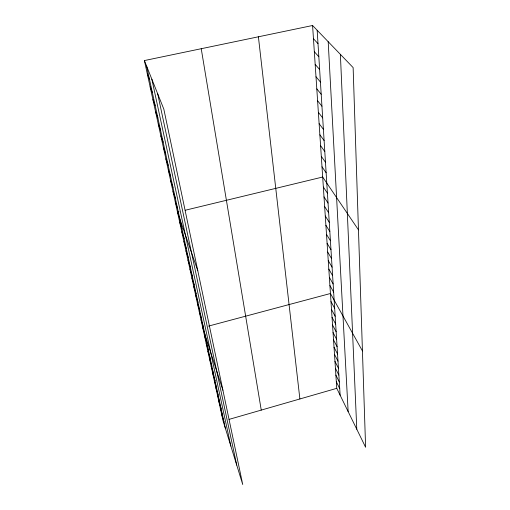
<?xml version="1.0" encoding="UTF-8"?>
<svg xmlns="http://www.w3.org/2000/svg" width="510" height="510" viewBox="0 0 510 510"><rect width="100%" height="100%" fill="white"/><g stroke="black" fill="none" stroke-linecap="round" stroke-linejoin="round"><path stroke-width="0.76" d="M229.041 419.386L336.766 388.333L312.579 25.5L144.394 60.562L223.138 421.088L242.728 484.5L163.825 109.14L144.394 60.562M208.494 326.107L330.448 293.505L362.438 350.937M179.035 211.746L177.499 212.115L197.816 270.835M185.2 210.254L322.683 177.027L358.46 229.851M312.579 25.5L353.13 67.594L365.606 447.27L336.766 388.333M313.465 38.754L318.004 43.65M314.326 51.714L318.826 56.731M315.174 64.381L319.636 69.519M315.996 76.761L320.42 82.027M316.806 88.88L321.192 94.248M317.596 100.731L321.944 106.207M318.367 112.334L322.677 117.906M319.126 123.681L323.397 129.349M319.866 134.799L324.105 140.55M320.592 145.681L324.793 151.521M321.3 156.347L325.469 162.256M322.001 166.789L326.132 172.775M323.353 187.055L327.42 193.175M324.003 196.885L328.045 203.069M324.647 206.531L328.65 212.772M325.278 215.985L329.25 222.277M325.896 225.254L329.836 231.604M326.502 234.351L330.416 240.752M327.095 243.276L330.977 249.721M327.681 252.042L331.532 258.525M328.255 260.635L332.08 267.163M328.816 269.076L332.609 275.642M329.371 277.37L333.132 283.962M329.913 285.504L333.648 292.134M330.984 301.588L334.668 308.282M331.513 309.538L335.166 316.251M332.036 317.335L335.663 324.079M332.545 325.004L336.147 331.768M333.049 332.533L336.619 339.316M333.54 339.934L337.084 346.736M334.024 347.202L337.543 354.023M334.503 354.348L337.996 361.188M334.968 361.38L338.442 368.226M335.427 368.284L338.876 375.15M335.88 375.079L339.303 381.958M336.326 381.76L339.724 388.645M147.307 73.88L149.506 79.477M150.144 86.885L152.362 92.61M152.917 99.584L155.155 105.43M155.633 111.996L157.877 117.957M158.278 124.128L160.542 130.19M160.867 135.991L163.143 142.15M163.404 147.588L165.686 153.841M165.877 158.929L168.172 165.272M168.306 170.028L170.601 176.454M170.678 180.891L172.979 187.393M172.998 191.518L175.312 198.097M175.274 201.928L177.588 208.571M179.679 222.099L182.006 228.869M181.815 231.878L184.142 238.705M183.906 241.459L186.239 248.338M185.959 250.85L188.292 257.779M187.967 260.055L190.306 267.03M189.937 269.082L192.276 276.101M191.875 277.937L194.214 284.994M193.768 286.62L196.108 293.709M195.63 295.137L197.969 302.264M197.453 303.495L199.792 310.654M199.244 311.693L201.584 318.884M201.004 319.744L203.343 326.961M202.731 327.643L222.921 390.252M204.478 335.637L206.811 342.905M206.187 343.485L208.52 350.772M207.87 351.186L210.203 358.492M209.521 358.747L211.848 366.072M211.146 366.174L213.467 373.511M212.74 373.467L215.054 380.817M214.302 380.626L216.616 387.995M215.838 387.67L218.152 395.04M217.349 394.587L219.657 401.969M218.835 401.383L221.136 408.771M220.294 408.064L222.589 415.459M221.729 414.63L224.024 422.031M146.58 66.026L225.426 428.496M151.852 79.209L230.858 446.065M157.698 93.827L236.736 465.088M201.233 48.718L261.248 410.104M258.398 36.796L299.88 398.967M317.163 30.256L340.138 395.224M328.191 41.705L348.139 411.583M340.387 54.366L356.79 429.254"/></g></svg>
